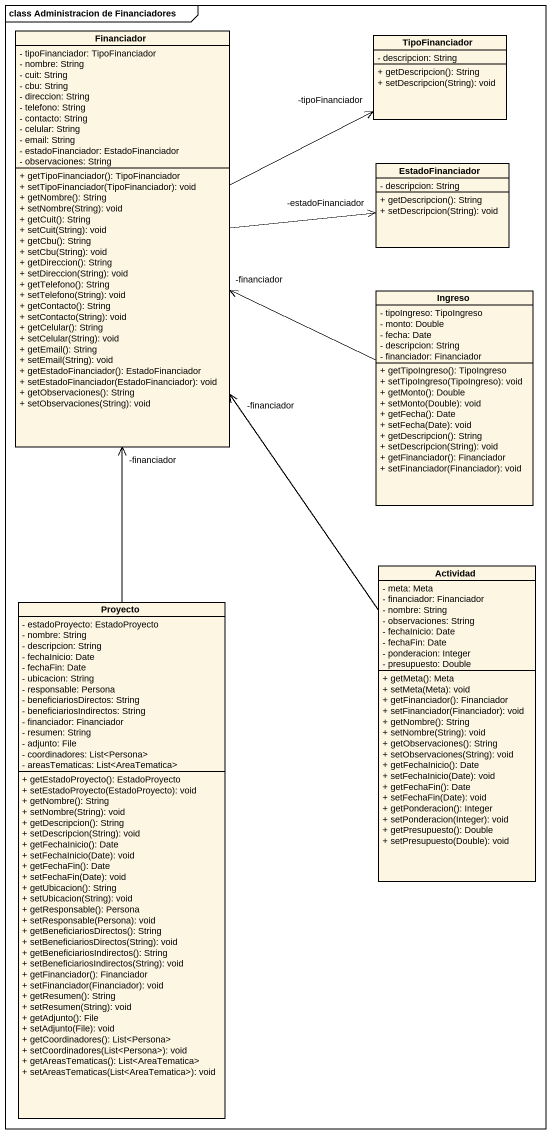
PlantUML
@startuml
mainframe class Administracion de Financiadores
hide circle
hide empty members
skinparam classAttributeIconSize 0
class Financiador {
  - tipoFinanciador: TipoFinanciador
  - nombre: String
  - cuit: String
  - cbu: String
  - direccion: String
  - telefono: String
  - contacto: String
  - celular: String
  - email: String
  - estadoFinanciador: EstadoFinanciador
  - observaciones: String
  + getTipoFinanciador(): TipoFinanciador
  + setTipoFinanciador(TipoFinanciador): void
  + getNombre(): String
  + setNombre(String): void
  + getCuit(): String
  + setCuit(String): void
  + getCbu(): String
  + setCbu(String): void
  + getDireccion(): String
  + setDireccion(String): void
  + getTelefono(): String
  + setTelefono(String): void
  + getContacto(): String
  + setContacto(String): void
  + getCelular(): String
  + setCelular(String): void
  + getEmail(): String
  + setEmail(String): void
  + getEstadoFinanciador(): EstadoFinanciador
  + setEstadoFinanciador(EstadoFinanciador): void
  + getObservaciones(): String
  + setObservaciones(String): void
}
class TipoFinanciador {
  - descripcion: String
  + getDescripcion(): String
  + setDescripcion(String): void
}
class EstadoFinanciador {
  - descripcion: String
  + getDescripcion(): String
  + setDescripcion(String): void
}
class Ingreso {
  - tipoIngreso: TipoIngreso
  - monto: Double
  - fecha: Date
  - descripcion: String
  - financiador: Financiador
  + getTipoIngreso(): TipoIngreso
  + setTipoIngreso(TipoIngreso): void
  + getMonto(): Double
  + setMonto(Double): void
  + getFecha(): Date
  + setFecha(Date): void
  + getDescripcion(): String
  + setDescripcion(String): void
  + getFinanciador(): Financiador
  + setFinanciador(Financiador): void
}
class Actividad {
  - meta: Meta
  - financiador: Financiador
  - nombre: String
  - observaciones: String
  - fechaInicio: Date
  - fechaFin: Date
  - ponderacion: Integer
  - presupuesto: Double
  + getMeta(): Meta
  + setMeta(Meta): void
  + getFinanciador(): Financiador
  + setFinanciador(Financiador): void
  + getNombre(): String
  + setNombre(String): void
  + getObservaciones(): String
  + setObservaciones(String): void
  + getFechaInicio(): Date
  + setFechaInicio(Date): void
  + getFechaFin(): Date
  + setFechaFin(Date): void
  + getPonderacion(): Integer
  + setPonderacion(Integer): void
  + getPresupuesto(): Double
  + setPresupuesto(Double): void
}
class Proyecto {
  - estadoProyecto: EstadoProyecto
  - nombre: String
  - descripcion: String
  - fechaInicio: Date
  - fechaFin: Date
  - ubicacion: String
  - responsable: Persona
  - beneficiariosDirectos: String
  - beneficiariosIndirectos: String
  - financiador: Financiador
  - resumen: String
  - adjunto: File
  - coordinadores: List<Persona>
  - areasTematicas: List<AreaTematica>
  + getEstadoProyecto(): EstadoProyecto
  + setEstadoProyecto(EstadoProyecto): void
  + getNombre(): String
  + setNombre(String): void
  + getDescripcion(): String
  + setDescripcion(String): void
  + getFechaInicio(): Date
  + setFechaInicio(Date): void
  + getFechaFin(): Date
  + setFechaFin(Date): void
  + getUbicacion(): String
  + setUbicacion(String): void
  + getResponsable(): Persona
  + setResponsable(Persona): void
  + getBeneficiariosDirectos(): String
  + setBeneficiariosDirectos(String): void
  + getBeneficiariosIndirectos(): String
  + setBeneficiariosIndirectos(String): void
  + getFinanciador(): Financiador
  + setFinanciador(Financiador): void
  + getResumen(): String
  + setResumen(String): void
  + getAdjunto(): File
  + setAdjunto(File): void
  + getCoordinadores(): List<Persona>
  + setCoordinadores(List<Persona>): void
  + getAreasTematicas(): List<AreaTematica>
  + setAreasTematicas(List<AreaTematica>): void
}
Financiador -right-> "-tipoFinanciador" TipoFinanciador
Financiador -right-> "-estadoFinanciador" EstadoFinanciador
Ingreso -left-> "-financiador" Financiador
Actividad -up-> "-financiador" Financiador
Proyecto -up-> "-financiador" Financiador
@enduml
